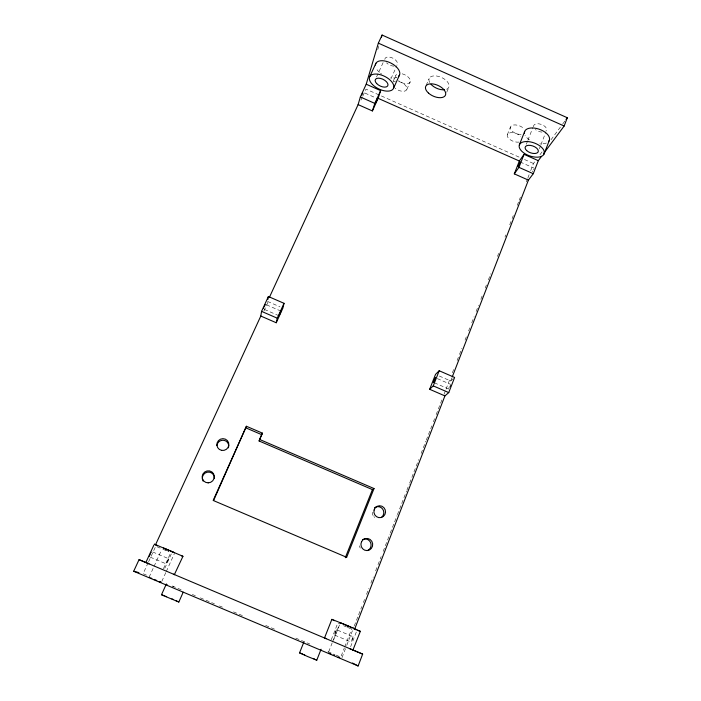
<?xml version="1.0" encoding="UTF-8"?>
<svg xmlns="http://www.w3.org/2000/svg" width="701" height="701" viewBox="0 0 701 701"><rect width="100%" height="100%" fill="white"/><g stroke="black" fill="none" stroke-linecap="round" stroke-linejoin="round"><path stroke-width="0.53" stroke-dasharray="3.5 2.63" d="M150.277 557.155L166.216 563.884L168.582 558.679L152.669 551.95M168.582 558.679L166.216 563.884M377.76 49.613L378.996 45.451M448.798 388.293L449.394 386.637M532.436 171.894L532.821 170.886M342.009 657.626L346.364 646.401M346.758 645.376L353.874 627.001M354.268 625.984L358.229 615.767M358.623 614.751L361.786 606.584M363.372 602.501L364.555 599.434M366.535 594.334L368.91 588.209M370.882 583.101L373.256 576.976M375.631 570.851L377.611 565.742M378.005 564.726L381.169 556.559M383.149 551.45L389.87 534.101M390.264 533.075L394.225 522.867M394.619 521.851L396.994 515.717M397.388 514.7L401.34 504.492M401.743 503.467L406.484 491.217M406.887 490.201L409.253 484.076M409.656 483.05L413.608 472.842M414.002 471.826L418.751 459.567M421.126 453.442L425.866 441.192M426.269 440.175L431.807 425.884M433.384 421.8L434.576 418.734M436.153 414.65L442.48 398.317M444.066 394.234L445.652 390.15M446.046 389.125L450.392 377.9M452.373 372.792L453.959 368.708M457.122 360.542L459.094 355.433M459.497 354.417L461.863 348.292M465.035 340.125L467.006 335.017M468.592 330.933L469.775 327.875M471.755 322.767L474.13 316.642M476.11 311.542L478.485 305.408M480.851 299.283L482.831 294.183M485.206 288.058L486.389 284.992M488.369 279.892L490.744 273.767M497.465 256.408L498.656 253.341M504.983 237.008L505.772 234.966M509.732 224.758L511.712 219.658M512.107 218.633L513.29 215.575M517.25 205.358L518.828 201.275M519.222 200.258L520.414 197.191M526.346 181.883L527.529 178.816M527.923 177.8L529.115 174.733M530.692 170.65L533.461 163.508L535.415 160.862M539.384 148.778L540.524 145.843M540.9 144.862L545.825 132.147M439.317 376.034L450.69 380.976L451.873 377.918M350.623 646.751L356.739 630.9M341.229 655.934L344.34 647.917M344.726 646.909L351.727 628.867M331.266 639.759L337.751 623.242L339.959 623.794M526.337 144.222L527.485 141.295M527.871 140.323L532.848 127.643M328.69 651.781L332.213 642.791M332.607 641.792L339.266 624.81M333.746 639.627L339.564 624.784M507.279 134.864L510.372 127.144M446.73 92.243L448.859 87.283M426.129 85.426L429.161 78.512M406.834 89.474L410.225 81.842M393.243 81.141L395.82 75.428M164.779 568.274L171.727 552.975M161.808 581.374L165.822 572.515M166.268 571.525L174.304 553.799M390.948 78.775L396.591 66.306M163.403 568.809L170.483 553.229M376.542 76.979L383.999 60.689M149.103 577.186L153.598 567.354M154.054 566.364L161.703 549.645M148.139 562.754L143.1 573.698L148.13 575.819M148.594 561.755L155.464 546.833M263.926 311.016L268.965 300.072M360.954 100.077L362.329 97.088M362.785 96.09L365.992 89.132L520.51 157.751M533.347 169.765L533.619 169.256M539.972 154.702L542.583 151.179M551.039 139.744L562.106 124.778M562.763 123.902L565.365 120.379M450.69 380.976L453.819 378.154M336.427 629.673L334.351 634.966L351.043 642.02L352.437 639.496L353.094 636.718L336.427 629.673L334.351 634.966M353.094 636.718L351.043 642.02M172.709 586.518L174.032 587.07M165.918 550.136L168.915 551.407M156.98 546.736L161.896 548.813M162.877 549.233L168.783 551.731M343.569 625.704L346.478 626.939M347.451 627.342L353.269 629.813M172.236 585.992L181.279 589.804M192.328 594.466L195.342 595.736M200.363 597.857L214.427 603.789M219.448 605.909L222.462 607.18M233.512 611.85L243.562 616.083M265.661 625.415L276.711 630.076M295.796 638.129L309.86 644.061M327.945 651.693L334.973 654.664M335.981 655.085L341.001 657.205M267.537 301.421L280.014 306.845M437.31 378.593L450.725 384.411M266.494 304.821L281.031 311.139M434.366 382.799L448.736 389.037M264.47 309.456L279.016 315.774M524.497 159.521L533.461 163.508M364.984 93.093L377.436 98.613M520.16 161.984L534.346 168.275M167.092 584.31L167.749 584.599M429.704 82.543A10.787 5.932 24.2 0 1 434.182 75.866A10.787 5.932 24.2 0 1 447.404 81.754A10.787 5.932 24.2 0 1 445.538 89.597M533.575 126.899A6.861 3.724 19.3 0 1 541.295 124.384A6.861 3.724 19.3 0 1 545.886 131.166M541.969 132.086A6.861 3.724 19.3 0 1 535.345 129.466M384.779 59.375A6.905 3.768 26.5 0 1 392.858 58.174A6.905 3.768 26.5 0 1 396.775 65.351M393.892 66.122A6.905 3.768 26.5 0 1 386.531 62.845M519.117 142.084A7.877 4.153 20.3 0 1 508.611 138.386A7.877 4.153 20.3 0 1 510.328 132.761A7.877 4.153 20.3 0 1 520.834 136.458M398.738 81.474A7.913 4.188 25.6 0 1 406.72 89.728A7.913 4.188 25.6 0 1 395.084 88.308M393.165 81.973A7.913 4.188 25.6 0 1 395.495 81.167M546.438 143.013A13.109 7.01 19.4 0 1 539.805 143.687M529.448 139.885A13.109 7.01 19.4 0 1 525.005 135.153M396.985 77.355A13.188 7.098 26.4 0 1 390.65 77.776M381.826 74.201A13.188 7.098 26.4 0 1 380.538 73.272M379.355 72.291A13.188 7.098 26.4 0 1 376.051 68.041M374.825 517.408A5.932 5.757 74.5 0 1 373.896 516.602M373.151 515.612A5.932 5.757 74.5 0 1 372.284 512.045M360.296 548.138A6.037 5.836 83.5 0 1 359.473 545.772M521.158 134.478A7.86 4.206 20.3 0 1 511.266 130.211A7.86 4.206 20.3 0 1 513.754 124.962A7.86 4.206 20.3 0 1 523.91 128.677M402.181 73.807A7.895 4.241 25.6 0 1 410.111 82.105A7.895 4.241 25.6 0 1 398.492 80.729M395.969 77.601A7.895 4.241 25.6 0 1 398.939 73.509"/><path stroke-width="1.05" d="M260.798 316.046L261.561 311.375L268.395 296.532L284.019 303.314L282.897 308.089L276.247 322.749L260.798 316.046L155.464 544.914M267.878 299.467L268.395 296.532M213.639 500.409L246.41 426.269L262.358 433.113L259.116 440.999L372.433 489.596L374.036 488.544L259.563 439.439L262.358 433.113M276.247 322.749L277.263 318.193L284.019 303.314M259.116 440.999L259.563 439.439M269.359 297.443L358.115 104.615L360.34 96.975L366.22 84.216L378.347 43.138L382.098 35.05L567.319 117.742L564.156 126.022L543.477 153.738M381.475 37.127L382.098 35.05M358.115 104.615L372.389 110.942L374.833 103.406L380.643 90.622L366.22 84.216M372.389 110.942L378.119 98.324L380.643 90.622M149.348 556.331L149.725 555.341M450.314 386.207L450.524 385.646M263.69 308.282L263.883 307.783M358.132 665.95L362.654 654.103L139.061 559.643L133.681 571.254L358.132 665.95L352.445 663.015M352.954 650.02L360.332 631.329L347.179 625.458L331.862 619.36L324.493 637.998L324.975 638.208M544.09 153.983A13.179 6.861 19.6 0 0 527.958 141.576A13.179 6.861 19.6 0 0 523.235 152.503A13.179 6.861 19.6 0 0 544.09 153.983L549.286 140.472M354.636 629.2L444.916 395.899L448.754 392.595L454.607 377.445L439.185 370.75L435.523 374.387L429.669 389.283L444.916 395.899M452.268 376.893L528.414 180.122L533.268 173.708L538.307 160.669L541.531 156.341M528.414 180.122L514.306 173.866L519.353 161.02L524.05 154.343L538.307 160.669M429.669 389.283L433.253 385.874L439.185 370.75M514.306 173.866L518.95 167.355L524.05 154.343M519.362 144.888L524.672 131.455M303.919 641.976L299.555 652.868L307.643 656.539L316.764 660.193L321.084 649.249M372.433 489.596L345.304 557.663L346.653 557.295L374.036 488.544M361.76 94.994L361.996 94.416M166.356 583.951L161.502 594.711L162.22 595.123L178.834 602.019L183.198 592.214M362.242 93.838L362.697 92.856M149.996 554.701L150.303 554.018M264.365 306.6L264.636 306.004M174.383 574.583L182.961 556.296L154.378 544.151L155.727 544.887M393.647 88.037L399.596 74.797M246.41 426.269L213.165 500.444L346.653 557.295M153.896 545.054L145.834 562.544L139.061 559.643M369.83 76.497L375.92 63.283M264.899 305.461L265.32 304.655M150.925 552.73L151.197 552.213M566.014 119.503L567.319 117.742M182.908 556.314L181.445 555.814M360.332 631.329L357.387 630.287M161.502 594.711L164.376 595.762M299.564 652.903L302.455 653.937M133.681 571.254L138.921 572.612M340.379 622.9L341.702 623.399M351.192 627.561L351.753 627.772M173.752 552.476L174.33 552.703M160.687 582.11L160.985 582.163M149.322 577.265L149.804 577.449M163.561 547.998L169.011 550.241M354.899 629.305L356.222 629.831M339.731 657.669L338.075 656.995M171.964 551.766L172.945 552.16M165.454 596.192L166.645 596.674M342.675 623.785L346.285 625.283M159.057 581.453L159.977 581.83M303.533 654.375L304.716 654.857M347.118 625.914L348.327 626.414M324.493 637.998L326.21 638.725M145.896 562.553L149.111 563.911M352.805 649.967L362.654 654.103M156.761 580.498L154.185 579.42M349.387 648.513L353.102 650.081M173.419 574.18L174.672 574.706M333.22 654.953L334.5 655.496M246.104 427.969L261.885 434.743M347.547 625.818L351.902 627.745M171.929 598.882L173.226 599.434M150.811 577.975L151.802 578.404M261.561 311.375L277.263 318.193M433.253 385.874L448.754 392.595M170.273 550.784L174.558 552.703M329.908 653.525L330.872 653.945M159.609 581.558L160.406 581.909M164.858 548.743L165.927 549.207M338.785 657.179L339.564 657.52M378.119 98.324L519.353 161.02M360.34 96.975L374.833 103.406M518.95 167.355L533.268 173.708M175.565 600.459L176.556 600.897M378.347 43.138L564.156 126.022M313.575 658.651L314.547 659.089M328.603 652.946L329.137 653.183M341.466 623.487L340.274 622.935M333.615 620.262L334.561 620.692M156.586 545.29L157.637 545.772M177.397 601.274L178.834 602.019M315.371 659.466L316.764 660.193M332.861 619.903L331.862 619.36M444.522 89.763A10.787 5.932 24.2 0 1 430.966 84.278M524.444 133.225A13.109 7.01 19.4 0 1 538.859 129.098A13.109 7.01 19.4 0 1 548.839 141.243M375.394 65A13.188 7.098 26.4 0 1 390.588 62.915A13.188 7.098 26.4 0 1 398.632 76.295M203.088 481.096A6.064 5.915 -35.1 0 1 207.11 472.22A6.064 5.915 -35.1 0 1 214.296 478.546M216.889 445.529A5.958 5.836 -23 0 1 224.048 440.342A5.958 5.836 -23 0 1 228.438 447.816M374.483 507.822A5.932 5.757 74.5 0 1 382.58 508.961A5.932 5.757 74.5 0 1 381.607 517.25M362.715 539.542A6.037 5.836 83.5 0 1 370.514 542.399A6.037 5.836 83.5 0 1 367.815 550.434M375.561 102.977L377.436 98.613L375.561 102.977M279.016 315.669L281.031 311.139L279.016 315.669M435.444 377.857L433.411 382.378L435.444 377.857M520.186 162.08L518.144 166.33L520.186 162.08M428.548 93.137A10.813 5.853 24.2 0 0 445.45 95.213A10.813 5.853 24.2 0 0 432.789 83.927A10.813 5.853 24.2 0 0 428.548 93.137M208.197 482.858A6.125 5.976 -34.7 0 0 213.525 473.736A6.125 5.976 -34.7 0 0 202.992 473.911A6.125 5.976 -34.7 0 0 208.197 482.858M221.604 450.366A6.02 5.897 -22.4 0 0 228.579 442.664A6.02 5.897 -22.4 0 0 218.414 440.666A6.02 5.897 -22.4 0 0 221.604 450.366M374.097 510.004A5.994 5.818 74 0 0 381.142 517.54A5.994 5.818 74 0 0 383.885 507.62A5.994 5.818 74 0 0 374.097 510.004M361.602 541.593A6.099 5.897 83.1 0 0 367.017 550.592A6.099 5.897 83.1 0 0 371.819 541.312A6.099 5.897 83.1 0 0 361.602 541.593M526.696 150.601A6.914 3.601 19.6 0 0 537.982 152.213A6.914 3.601 19.6 0 0 530.499 145.405A6.914 3.601 19.6 0 0 526.696 150.601M376.674 83.559A6.957 3.645 26.3 0 0 387.644 85.995A6.957 3.645 26.3 0 0 380.398 78.389A6.957 3.645 26.3 0 0 376.674 83.559M372.459 84.523A13.249 6.94 26.3 0 0 393.261 88.825A13.249 6.94 26.3 0 0 379.048 74.402A13.249 6.94 26.3 0 0 372.459 84.523"/></g></svg>
